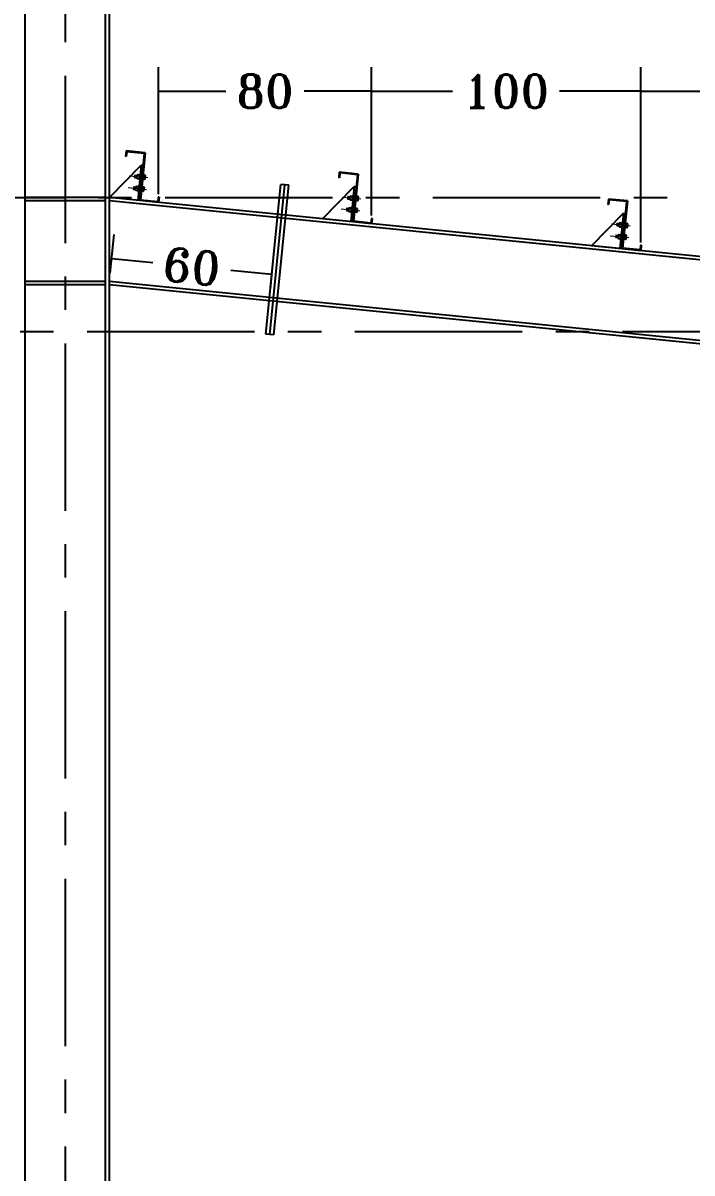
# Model space of a CAD drawing. Header units: inches. Extents: x 460503 to 460688, y 47570 to 48852.
# Drawn here: x 460554.12 to 460559.12, y 47962.06 to 47970.65 of the extents above; entities that cross this region are included whole.
import ezdxf

# ---------------------------------------------------------------- set-up
doc = ezdxf.new("R2010")
doc.units = ezdxf.units.IN
doc.header["$MEASUREMENT"] = 0
doc.linetypes.add('CENTER', pattern=[2, 1.25, -0.25, 0.25, -0.25])
doc.layers.add('2', color=2, linetype='Continuous', lineweight=9)
for name, color, linetype in [('3G', 3, 'Continuous'), ('AXE', 1, 'CENTER'), ('TIE', 2, 'Continuous')]:
    doc.layers.add(name, color=color, linetype=linetype)
doc.styles.add('ROMANT', font='romant')
doc.dimstyles.new('1-50', dxfattribs={"dimscale": 0, "dimtxt": 0.25, "dimasz": 0.18, "dimexe": 0.18, "dimexo": 0.0625, "dimgap": 0.09, "dimtad": 0, "dimdec": 0, "dimlfac": 50, "dimzin": 0, "dimdsep": 46, "dimtxsty": 'ROMANT', "dimblk": 'OBLIQUE', "dimcen": 0.09, "dimclrd": 1, "dimclre": 1, "dimclrt": 2, "dimadec": 0, "dimazin": 0, "dimtfac": 1, "dimtdec": 0, "dimtofl": 0, "dimtmove": 2, "dimatfit": 3, "dimldrblk": 'OBLIQUE', "dimfxl": 0.18, "dimtolj": 1, "dimtzin": 0, "dimarcsym": 0})

# ---------------------------------------------------------------- blocks, each defined once
blk = doc.blocks.new('TIE')
at = {"layer": 'TIE'}
for p, q in [((-3.48, 20), (4.44, 21.17)), ((-3.48, 20), (-0.54, 0.21)), ((-3.13, 19.74), (4.19, 20.83)), ((-3.13, 19.74), (-0.2, -0.04)), ((4.19, 20.83), (4.48, 18.85)), ((4.44, 21.17), (4.78, 18.9)), ((-1.61, 14.91), (-2.4, 14.8)), ((-1.61, 14.91), (-2.4, 14.8)), ((12.45, 1.85), (-1.61, 14.91)), ((-1.61, 14.91), (0.59, 0.09)), ((4.48, 18.85), (4.78, 18.9)), ((-8.45, 1.06), (-8.15, 1.1)), ((-8.45, 1.06), (-8.11, -1.22)), ((-8.15, 1.1), (-7.86, -0.87)), ((-7.86, -0.87), (-0.54, 0.21)), ((-0.2, -0.04), (12.45, 1.85)), ((-8.11, -1.22), (-0.2, -0.04))]:
    blk.add_line(p, q, dxfattribs=at)
blk = doc.blocks.new('*D616')
at = {"color": 1, "lineweight": -2, "transparency": 16777216}
for p, q in [((460558.7366, 47969.0125), (460558.7366, 47970.3217)), ((460560.7471, 47968.8115), (460560.7471, 47970.3217)), ((460558.7366, 47970.1417), (460559.3423, 47970.1417)), ((460560.7471, 47970.1417), (460560.1414, 47970.1417))]:
    blk.add_line(p, q, dxfattribs=at)
at = {"layer": 'Defpoints', "color": 0, "transparency": 16777216}
for p in [(460558.7366, 47970.1417), (460558.7366, 47968.95, -0.0112), (460560.7471, 47968.749, -0.0058)]:
    blk.add_point(p, dxfattribs=at)
at = {"color": 2, "transparency": 16777216, "insert": (460559.7419, 47970.1417), "char_height": 0.25, "attachment_point": 5, "style": 'ROMANT'}
blk.add_mtext('\\A1;100', dxfattribs=at)
blk = doc.blocks.new('_OBLIQUE')
blk = doc.blocks.new('*D617')
at = {"color": 1, "lineweight": -2, "transparency": 16777216}
for p, q in [((460556.7262, 47969.2136), (460556.7262, 47970.3217)), ((460558.7366, 47969.0125), (460558.7366, 47970.3217)), ((460556.7262, 47970.1417), (460557.3319, 47970.1417)), ((460558.7366, 47970.1417), (460558.1309, 47970.1417))]:
    blk.add_line(p, q, dxfattribs=at)
at = {"layer": 'Defpoints', "color": 0, "transparency": 16777216}
for p in [(460556.7262, 47970.1417), (460556.7262, 47969.1511, -0.0167), (460558.7366, 47968.95, -0.0112)]:
    blk.add_point(p, dxfattribs=at)
at = {"color": 2, "transparency": 16777216, "insert": (460557.7314, 47970.1417), "char_height": 0.25, "attachment_point": 5, "style": 'ROMANT'}
blk.add_mtext('\\A1;100', dxfattribs=at)
blk = doc.blocks.new('*D618')
at = {"color": 1, "lineweight": -2, "transparency": 16777216}
for p, q in [((460555.1348, 47969.3727), (460555.1348, 47970.3217)), ((460556.7262, 47969.2136), (460556.7262, 47970.3217)), ((460555.1348, 47970.1417), (460555.6381, 47970.1417)), ((460556.7262, 47970.1417), (460556.2229, 47970.1417))]:
    blk.add_line(p, q, dxfattribs=at)
at = {"layer": 'Defpoints', "color": 0, "transparency": 16777216}
for p in [(460555.1348, 47970.1417), (460555.1348, 47969.3102, 0.005), (460556.7262, 47969.1511, -0.0167)]:
    blk.add_point(p, dxfattribs=at)
at = {"color": 2, "transparency": 16777216, "insert": (460555.9305, 47970.1417), "char_height": 0.25, "attachment_point": 5, "style": 'ROMANT'}
blk.add_mtext('\\A1;80', dxfattribs=at)
blk = doc.blocks.new('*D627')
at = {"color": 1, "lineweight": -2, "transparency": 16777216}
for p, q in [((460554.7742, 47968.782), (460554.8032, 47969.0714)), ((460555.9707, 47968.6623), (460555.9996, 47968.9517)), ((460554.7853, 47968.8923), (460555.0926, 47968.8615)), ((460555.9817, 47968.7726), (460555.6744, 47968.8033))]:
    blk.add_line(p, q, dxfattribs=at)
at = {"layer": 'Defpoints', "color": 0, "transparency": 16777216}
for p in [(460555.9817, 47968.7726), (460554.768, 47968.7198, 0.005), (460555.9645, 47968.6001, 0.005)]:
    blk.add_point(p, dxfattribs=at)
at = {"color": 2, "transparency": 16777216, "insert": (460555.3835, 47968.8324), "char_height": 0.25, "attachment_point": 5, "rotation": 354.28941, "style": 'ROMANT'}
blk.add_mtext('\\A1;60', dxfattribs=at)

msp = doc.modelspace()

# ---------------------------------------------------------------- linework, layer by layer
at = {"layer": '2'}
for p, q in [((460554.91611353, 47969.51038791, 0.00499999), (460555.05485388, 47969.49630665, 0.00499999)), ((460554.95772426, 47969.51685858, 0.00499999), (460554.95557508, 47969.49568308, 0.00499999)), ((460554.95557508, 47969.49568308, 0.00499999), (460554.97216246, 47969.49399957, 0.00499999)), ((460554.95597556, 47969.49962889, 0.00499999), (460554.96665885, 47969.51595177, 0.00499999)), ((460554.95694803, 47969.50921049, 0.00499999), (460554.96169024, 47969.51645606, 0.00499999)), ((460554.95772426, 47969.51685858, 0.00499999), (460554.97431164, 47969.51517507, 0.00499999)), ((460554.95849757, 47969.49538647, 0.00499999), (460554.97162746, 47969.51544749, 0.00499999)), ((460554.96346618, 47969.49488219, 0.00499999), (460554.97386452, 47969.5107697, 0.00499999)), ((460554.96843479, 47969.4943779, 0.00499999), (460554.97289205, 47969.5011881, 0.00499999)), ((460554.9745935, 47969.51795216, 0.00499999), (460554.97188061, 47969.49122248, 0.00499999)), ((460554.97188061, 47969.49122248, 0.00499999), (460554.97499294, 47969.48676226, 0.00499999)), ((460554.97292222, 47969.49355391, 0.00499999), (460554.97210601, 47969.49301747, 0.00499999)), ((460554.97327734, 47969.49560094, 0.00499999), (460554.97245173, 47969.49642381, 0.00499999)), ((460554.97505368, 47969.51382884, 0.00499999), (460554.97415852, 47969.51324051, 0.00499999)), ((460554.97526294, 47969.51589067, 0.00499999), (460554.97450424, 47969.51664686, 0.00499999)), ((460554.9785385, 47969.5216961, 0.00499999), (460554.9745935, 47969.51795216, 0.00499999)), ((460554.97499294, 47969.48676226, 0.00499999), (460554.98822546, 47969.48541925, 0.00499999)), ((460554.97607512, 47969.49427545, 0.00499999), (460554.98899126, 47969.49296454, 0.00499999)), ((460554.97806072, 47969.51456518, 0.00499999), (460554.99104978, 47969.51324687, 0.00499999)), ((460554.9785385, 47969.5216961, 0.00499999), (460554.99177102, 47969.52035308, 0.00499999)), ((460554.99178892, 47969.52052952, 0.00499999), (460554.98820755, 47969.48524281, 0.00499999)), ((460554.99177102, 47969.52035308, 0.00499999), (460554.98822546, 47969.48541925, 0.00499999)), ((460554.98979282, 47969.48329941, 0.00499999), (460554.99332149, 47969.48294127, 0.00499999)), ((460554.99373233, 47969.52211478, 0.00499999), (460554.997261, 47969.52175664, 0.00499999)), ((460554.99884626, 47969.51981324, 0.00499999), (460554.99526489, 47969.48452654, 0.00499999)), ((460554.99598099, 47969.49158214, 0.00499999), (460555.01538985, 47969.48962375, 0.00499999)), ((460554.99813017, 47969.51275764, 0.00499999), (460555.01753902, 47969.51079925, 0.00499999)), ((460555.01825512, 47969.51785485, 0.00499999), (460555.01467375, 47969.48256815, 0.00499999)), ((460555.01625901, 47969.48062474, 0.00499999), (460555.01978768, 47969.4802666, 0.00499999)), ((460555.02019853, 47969.51944011, 0.00499999), (460555.0237272, 47969.51908198, 0.00499999)), ((460555.02529456, 47969.51696214, 0.00499999), (460555.02174899, 47969.4820283, 0.00499999)), ((460555.0303761, 47969.48115271, 0.00499999), (460555.02174899, 47969.4820283, 0.00499999)), ((460555.03204641, 47969.49008375, 0.00499999), (460555.02266323, 47969.49103608, 0.00499999)), ((460555.03383644, 47969.50699463, 0.00499999), (460555.02438032, 47969.50795437, 0.00499999)), ((460555.03392166, 47969.51608654, 0.00499999), (460555.02529456, 47969.51696214, 0.00499999)), ((460555.03499005, 47969.48874345, 0.00499999), (460555.03568183, 47969.48805396, 0.00499999)), ((460555.03505345, 47969.49082009, 0.00499999), (460555.03602756, 47969.4914603, 0.00499999)), ((460555.03805581, 47969.51101843, 0.00499999), (460555.03544421, 47969.48528685, 0.00499999)), ((460555.03663422, 47969.50566914, 0.00499999), (460555.03739291, 47969.50491296, 0.00499999)), ((460555.03684348, 47969.50773097, 0.00499999), (460555.03773864, 47969.5083193, 0.00499999)), ((460554.90747279, 47969.42262166, 0.00499999), (460555.04621314, 47969.40854041, 0.00499999)), ((460554.94881927, 47969.42911916, 0.00499999), (460554.9466701, 47969.40794366, 0.00499999)), ((460554.9466701, 47969.40794366, 0.00499999), (460554.96325748, 47969.40626015, 0.00499999)), ((460554.94707057, 47969.41188947, 0.00499999), (460554.95775386, 47969.42821235, 0.00499999)), ((460554.94804304, 47969.42147107, 0.00499999), (460554.95278525, 47969.42871663, 0.00499999)), ((460554.94881927, 47969.42911916, 0.00499999), (460554.96540665, 47969.42743564, 0.00499999)), ((460554.94959258, 47969.40764705, 0.00499999), (460554.96272247, 47969.42770807, 0.00499999)), ((460554.95456119, 47969.40714276, 0.00499999), (460554.96495954, 47969.42303028, 0.00499999)), ((460554.9595298, 47969.40663848, 0.00499999), (460554.96398707, 47969.41344868, 0.00499999)), ((460554.96568851, 47969.43021273, 0.00499999), (460554.96297562, 47969.40348306, 0.00499999)), ((460554.96297562, 47969.40348306, 0.00499999), (460554.96608795, 47969.39902284, 0.00499999)), ((460554.96401723, 47969.40581449, 0.00499999), (460554.96320102, 47969.40527805, 0.00499999)), ((460554.96437236, 47969.40786152, 0.00499999), (460554.96354674, 47969.40868439, 0.00499999)), ((460554.96614869, 47969.42608942, 0.00499999), (460554.96525353, 47969.42550109, 0.00499999)), ((460554.96635795, 47969.42815125, 0.00499999), (460554.96559925, 47969.42890743, 0.00499999)), ((460554.96963351, 47969.43395668, 0.00499999), (460554.96568851, 47969.43021273, 0.00499999)), ((460554.96608795, 47969.39902284, 0.00499999), (460554.97932047, 47969.39767982, 0.00499999)), ((460554.96717013, 47969.40653603, 0.00499999), (460554.98008627, 47969.40522512, 0.00499999)), ((460554.96915573, 47969.42682576, 0.00499999), (460554.98214479, 47969.42550745, 0.00499999)), ((460554.96963351, 47969.43395668, 0.00499999), (460554.98286603, 47969.43261366, 0.00499999)), ((460554.98288393, 47969.43279009, 0.00499999), (460554.97930256, 47969.39750339, 0.00499999)), ((460554.98286603, 47969.43261366, 0.00499999), (460554.97932047, 47969.39767982, 0.00499999)), ((460554.98088783, 47969.39555999, 0.00499999), (460554.9844165, 47969.39520185, 0.00499999)), ((460554.98482734, 47969.43437536, 0.00499999), (460554.98835601, 47969.43401722, 0.00499999)), ((460554.98994127, 47969.43207382, 0.00499999), (460554.9863599, 47969.39678712, 0.00499999)), ((460554.987076, 47969.40384272, 0.00499999), (460555.00648486, 47969.40188433, 0.00499999)), ((460554.98922518, 47969.42501822, 0.00499999), (460555.00863403, 47969.42305982, 0.00499999)), ((460555.00935013, 47969.43011543, 0.00499999), (460555.00576876, 47969.39482872, 0.00499999)), ((460555.00735403, 47969.39288532, 0.00499999), (460555.0108827, 47969.39252718, 0.00499999)), ((460555.01129354, 47969.43170069, 0.00499999), (460555.01482221, 47969.43134255, 0.00499999)), ((460555.01638957, 47969.42922272, 0.00499999), (460555.01284401, 47969.39428888, 0.00499999)), ((460555.02147112, 47969.39341329, 0.00499999), (460555.01284401, 47969.39428888, 0.00499999)), ((460555.02314142, 47969.40234432, 0.00499999), (460555.01375824, 47969.40329666, 0.00499999)), ((460555.02493145, 47969.41925521, 0.00499999), (460555.01547534, 47969.42021494, 0.00499999)), ((460555.02501668, 47969.42834712, 0.00499999), (460555.01638957, 47969.42922272, 0.00499999)), ((460555.02608506, 47969.40100403, 0.00499999), (460555.02677684, 47969.40031453, 0.00499999)), ((460555.02614846, 47969.40308066, 0.00499999), (460555.02712257, 47969.40372088, 0.00499999)), ((460555.02915082, 47969.42327901, 0.00499999), (460555.02653923, 47969.39754743, 0.00499999)), ((460555.02772923, 47969.41792971, 0.00499999), (460555.02848792, 47969.41717353, 0.00499999)), ((460555.02793849, 47969.41999155, 0.00499999), (460555.02883365, 47969.42057987, 0.00499999)), ((460556.56594748, 47969.35881676, -0.01665684), (460556.56323459, 47969.33208708, -0.01665684)), ((460556.56989248, 47969.3625607, -0.01665684), (460556.56594748, 47969.35881676, -0.01665684)), ((460556.56989248, 47969.3625607, -0.01665684), (460556.583125, 47969.36121768, -0.01665684)), ((460556.58314291, 47969.36139412, -0.01665684), (460556.57956153, 47969.32610742, -0.01665684)), ((460556.583125, 47969.36121768, -0.01665684), (460556.57957944, 47969.32628385, -0.01665684)), ((460556.58508631, 47969.36297938, -0.01665684), (460556.58861498, 47969.36262125, -0.01665684)), ((460556.59020025, 47969.36067784, -0.01665684), (460556.58661887, 47969.32539114, -0.01665684)), ((460556.6096091, 47969.35871945, -0.01665684), (460556.60602773, 47969.32343275, -0.01665684)), ((460556.61155251, 47969.36030472, -0.01665684), (460556.61508118, 47969.35994658, -0.01665684)), ((460556.50746752, 47969.35125251, -0.01665684), (460556.64620786, 47969.33717125, -0.01665684)), ((460556.54907824, 47969.35772318, -0.01665684), (460556.54692907, 47969.33654768, -0.01665684)), ((460556.54692907, 47969.33654768, -0.01665684), (460556.56351645, 47969.33486417, -0.01665684)), ((460556.54732954, 47969.34049349, -0.01665684), (460556.55801283, 47969.35681638, -0.01665684)), ((460556.54830201, 47969.35007509, -0.01665684), (460556.55304422, 47969.35732066, -0.01665684)), ((460556.54907824, 47969.35772318, -0.01665684), (460556.56566562, 47969.35603967, -0.01665684)), ((460556.54985155, 47969.33625107, -0.01665684), (460556.56298144, 47969.35631209, -0.01665684)), ((460556.55482016, 47969.33574679, -0.01665684), (460556.56521851, 47969.35163431, -0.01665684)), ((460556.5609875, 47969.27482128, -0.01665684), (460556.55704249, 47969.27107734, -0.01665684)), ((460556.55978878, 47969.33524251, -0.01665684), (460556.56424604, 47969.34205271, -0.01665684)), ((460556.5609875, 47969.27482128, -0.01665684), (460556.57422001, 47969.27347826, -0.01665684)), ((460556.56323459, 47969.33208708, -0.01665684), (460556.56634692, 47969.32762686, -0.01665684)), ((460556.5642762, 47969.33441851, -0.01665684), (460556.56345999, 47969.33388207, -0.01665684)), ((460556.56463133, 47969.33646554, -0.01665684), (460556.56380572, 47969.33728841, -0.01665684)), ((460556.56640766, 47969.35469344, -0.01665684), (460556.5655125, 47969.35410512, -0.01665684)), ((460556.56661692, 47969.35675528, -0.01665684), (460556.56585822, 47969.35751146, -0.01665684)), ((460556.56634692, 47969.32762686, -0.01665684), (460556.57957944, 47969.32628385, -0.01665684)), ((460556.5674291, 47969.33514005, -0.01665684), (460556.58034524, 47969.33382915, -0.01665684)), ((460556.5694147, 47969.35542978, -0.01665684), (460556.58240376, 47969.35411148, -0.01665684)), ((460556.57423792, 47969.2736547, -0.01665684), (460556.57065654, 47969.23836799, -0.01665684)), ((460556.57422001, 47969.27347826, -0.01665684), (460556.57067445, 47969.23854443, -0.01665684)), ((460556.57618132, 47969.27523996, -0.01665684), (460556.57970999, 47969.27488182, -0.01665684)), ((460556.58129526, 47969.27293842, -0.01665684), (460556.57771388, 47969.23765172, -0.01665684)), ((460556.5811468, 47969.32416401, -0.01665684), (460556.58467547, 47969.32380587, -0.01665684)), ((460556.58733497, 47969.33244674, -0.01665684), (460556.60674383, 47969.33048835, -0.01665684)), ((460556.58948415, 47969.35362224, -0.01665684), (460556.60889301, 47969.35166385, -0.01665684)), ((460556.60264752, 47969.27256529, -0.01665684), (460556.60617619, 47969.27220716, -0.01665684)), ((460556.607613, 47969.32148934, -0.01665684), (460556.61114167, 47969.32113121, -0.01665684)), ((460556.61664854, 47969.35782674, -0.01665684), (460556.61310298, 47969.32289291, -0.01665684)), ((460556.62173009, 47969.32201731, -0.01665684), (460556.61310298, 47969.32289291, -0.01665684)), ((460556.62340039, 47969.33094835, -0.01665684), (460556.61401721, 47969.33190068, -0.01665684)), ((460556.62519042, 47969.34785923, -0.01665684), (460556.61573431, 47969.34881897, -0.01665684)), ((460556.62527565, 47969.35695115, -0.01665684), (460556.61664854, 47969.35782674, -0.01665684)), ((460556.62634403, 47969.32960805, -0.01665684), (460556.62703582, 47969.32891856, -0.01665684)), ((460556.62640743, 47969.33168469, -0.01665684), (460556.62738154, 47969.3323249, -0.01665684)), ((460556.62940979, 47969.35188304, -0.01665684), (460556.6267982, 47969.32615145, -0.01665684)), ((460556.6279882, 47969.34653374, -0.01665684), (460556.6287469, 47969.34577756, -0.01665684)), ((460556.62819746, 47969.34859557, -0.01665684), (460556.62909262, 47969.3491839, -0.01665684)), ((460556.49882677, 47969.26348627, -0.01665684), (460556.63756712, 47969.24940501, -0.01665684)), ((460556.54017325, 47969.26998376, -0.01665684), (460556.53802408, 47969.24880826, -0.01665684)), ((460556.53802408, 47969.24880826, -0.01665684), (460556.55461146, 47969.24712475, -0.01665684)), ((460556.53842455, 47969.25275407, -0.01665684), (460556.54910784, 47969.26907695, -0.01665684)), ((460556.53939702, 47969.26233567, -0.01665684), (460556.54413923, 47969.26958124, -0.01665684)), ((460556.54017325, 47969.26998376, -0.01665684), (460556.55676063, 47969.26830024, -0.01665684)), ((460556.54094656, 47969.24851165, -0.01665684), (460556.55407646, 47969.26857267, -0.01665684)), ((460556.54591517, 47969.24800737, -0.01665684), (460556.55631352, 47969.26389488, -0.01665684)), ((460556.55088379, 47969.24750308, -0.01665684), (460556.55534105, 47969.25431328, -0.01665684)), ((460556.55704249, 47969.27107734, -0.01665684), (460556.5543296, 47969.24434766, -0.01665684)), ((460556.5543296, 47969.24434766, -0.01665684), (460556.55744194, 47969.23988744, -0.01665684)), ((460556.55537122, 47969.24667909, -0.01665684), (460556.554555, 47969.24614265, -0.01665684)), ((460556.55572634, 47969.24872612, -0.01665684), (460556.55490073, 47969.24954899, -0.01665684)), ((460556.55750267, 47969.26695402, -0.01665684), (460556.55660751, 47969.26636569, -0.01665684)), ((460556.55771193, 47969.26901585, -0.01665684), (460556.55695324, 47969.26977203, -0.01665684)), ((460556.55744194, 47969.23988744, -0.01665684), (460556.57067445, 47969.23854443, -0.01665684)), ((460556.55852411, 47969.24740063, -0.01665684), (460556.57144025, 47969.24608972, -0.01665684)), ((460556.56050971, 47969.26769036, -0.01665684), (460556.57349877, 47969.26637205, -0.01665684)), ((460556.57224181, 47969.23642459, -0.01665684), (460556.57577048, 47969.23606645, -0.01665684)), ((460556.57842998, 47969.24470732, -0.01665684), (460556.59783884, 47969.24274893, -0.01665684)), ((460556.58057916, 47969.26588282, -0.01665684), (460556.59998802, 47969.26392442, -0.01665684)), ((460556.60070411, 47969.27098003, -0.01665684), (460556.59712274, 47969.23569333, -0.01665684)), ((460556.59870801, 47969.23374992, -0.01665684), (460556.60223668, 47969.23339178, -0.01665684)), ((460556.60774355, 47969.27008732, -0.01665684), (460556.60419799, 47969.23515348, -0.01665684)), ((460556.6128251, 47969.23427789, -0.01665684), (460556.60419799, 47969.23515348, -0.01665684)), ((460556.61449541, 47969.24320892, -0.01665684), (460556.60511222, 47969.24416126, -0.01665684)), ((460556.61628543, 47969.26011981, -0.01665684), (460556.60682932, 47969.26107955, -0.01665684)), ((460556.61637066, 47969.26921172, -0.01665684), (460556.60774355, 47969.27008732, -0.01665684)), ((460556.61743904, 47969.24186863, -0.01665684), (460556.61813083, 47969.24117914, -0.01665684)), ((460556.61750244, 47969.24394527, -0.01665684), (460556.61847655, 47969.24458548, -0.01665684)), ((460556.6205048, 47969.26414361, -0.01665684), (460556.61789321, 47969.23841203, -0.01665684)), ((460556.61908321, 47969.25879432, -0.01665684), (460556.61984191, 47969.25803814, -0.01665684)), ((460556.61929247, 47969.26085615, -0.01665684), (460556.62018763, 47969.26144448, -0.01665684)), ((460558.51793023, 47969.15020624, -0.01124263), (460558.65667058, 47969.13612498, -0.01124263)), ((460558.55954096, 47969.15667691, -0.01124263), (460558.55739178, 47969.13550141, -0.01124263)), ((460558.55739178, 47969.13550141, -0.01124263), (460558.57397916, 47969.1338179, -0.01124263)), ((460558.55779225, 47969.13944722, -0.01124263), (460558.56847554, 47969.15577011, -0.01124263)), ((460558.55876472, 47969.14902882, -0.01124263), (460558.56350693, 47969.15627439, -0.01124263)), ((460558.55954096, 47969.15667691, -0.01124263), (460558.57612833, 47969.1549934, -0.01124263)), ((460558.56031426, 47969.1352048, -0.01124263), (460558.57344416, 47969.15526582, -0.01124263)), ((460558.56528287, 47969.13470052, -0.01124263), (460558.57568122, 47969.15058803, -0.01124263)), ((460558.57025149, 47969.13419623, -0.01124263), (460558.57470875, 47969.14100643, -0.01124263)), ((460558.57641019, 47969.15777049, -0.01124263), (460558.5736973, 47969.13104081, -0.01124263)), ((460558.5736973, 47969.13104081, -0.01124263), (460558.57680964, 47969.12658059, -0.01124263)), ((460558.57473892, 47969.13337224, -0.01124263), (460558.57392271, 47969.1328358, -0.01124263)), ((460558.57509404, 47969.13541927, -0.01124263), (460558.57426843, 47969.13624214, -0.01124263)), ((460558.57687037, 47969.15364717, -0.01124263), (460558.57597521, 47969.15305884, -0.01124263)), ((460558.57707963, 47969.15570901, -0.01124263), (460558.57632094, 47969.15646519, -0.01124263)), ((460558.5803552, 47969.16151443, -0.01124263), (460558.57641019, 47969.15777049, -0.01124263)), ((460558.57680964, 47969.12658059, -0.01124263), (460558.59004215, 47969.12523758, -0.01124263)), ((460558.57789181, 47969.13409378, -0.01124263), (460558.59080795, 47969.13278287, -0.01124263)), ((460558.57987741, 47969.15438351, -0.01124263), (460558.59286648, 47969.1530652, -0.01124263)), ((460558.5803552, 47969.16151443, -0.01124263), (460558.59358771, 47969.16017141, -0.01124263)), ((460558.59360562, 47969.16034785, -0.01124263), (460558.59002424, 47969.12506114, -0.01124263)), ((460558.59358771, 47969.16017141, -0.01124263), (460558.59004215, 47969.12523758, -0.01124263)), ((460558.59160951, 47969.12311774, -0.01124263), (460558.59513818, 47969.1227596, -0.01124263)), ((460558.59554902, 47969.16193311, -0.01124263), (460558.59907769, 47969.16157498, -0.01124263)), ((460558.60066296, 47969.15963157, -0.01124263), (460558.59708158, 47969.12434487, -0.01124263)), ((460558.59779768, 47969.13140047, -0.01124263), (460558.61720654, 47969.12944208, -0.01124263)), ((460558.59994686, 47969.15257597, -0.01124263), (460558.61935572, 47969.15061758, -0.01124263)), ((460558.62007181, 47969.15767318, -0.01124263), (460558.61649044, 47969.12238648, -0.01124263)), ((460558.61807571, 47969.12044307, -0.01124263), (460558.62160438, 47969.12008494, -0.01124263)), ((460558.62201522, 47969.15925845, -0.01124263), (460558.62554389, 47969.15890031, -0.01124263)), ((460558.62711125, 47969.15678047, -0.01124263), (460558.62356569, 47969.12184664, -0.01124263)), ((460558.6321928, 47969.12097104, -0.01124263), (460558.62356569, 47969.12184664, -0.01124263)), ((460558.63386311, 47969.12990208, -0.01124263), (460558.62447992, 47969.13085441, -0.01124263)), ((460558.63565313, 47969.14681296, -0.01124263), (460558.62619702, 47969.1477727, -0.01124263)), ((460558.63573836, 47969.15590487, -0.01124263), (460558.62711125, 47969.15678047, -0.01124263)), ((460558.63680674, 47969.12856178, -0.01124263), (460558.63749853, 47969.12787229, -0.01124263)), ((460558.63687014, 47969.13063842, -0.01124263), (460558.63784425, 47969.13127863, -0.01124263)), ((460558.6398725, 47969.15083676, -0.01124263), (460558.63726091, 47969.12510518, -0.01124263)), ((460558.63845091, 47969.14548747, -0.01124263), (460558.63920961, 47969.14473129, -0.01124263)), ((460558.63866017, 47969.1475493, -0.01124263), (460558.63955533, 47969.14813763, -0.01124263)), ((460558.50928948, 47969.06244, -0.01124263), (460558.64802983, 47969.04835874, -0.01124263)), ((460558.55063597, 47969.06893749, -0.01124263), (460558.54848679, 47969.04776199, -0.01124263)), ((460558.54848679, 47969.04776199, -0.01124263), (460558.56507417, 47969.04607848, -0.01124263)), ((460558.54888726, 47969.0517078, -0.01124263), (460558.55957055, 47969.06803068, -0.01124263)), ((460558.54985973, 47969.0612894, -0.01124263), (460558.55460194, 47969.06853496, -0.01124263)), ((460558.55063597, 47969.06893749, -0.01124263), (460558.56722335, 47969.06725397, -0.01124263)), ((460558.55140927, 47969.04746538, -0.01124263), (460558.56453917, 47969.0675264, -0.01124263)), ((460558.55637788, 47969.04696109, -0.01124263), (460558.56677623, 47969.06284861, -0.01124263)), ((460558.5613465, 47969.04645681, -0.01124263), (460558.56580376, 47969.05326701, -0.01124263)), ((460558.5675052, 47969.07003106, -0.01124263), (460558.56479231, 47969.04330139, -0.01124263)), ((460558.56479231, 47969.04330139, -0.01124263), (460558.56790465, 47969.03884117, -0.01124263)), ((460558.56583393, 47969.04563282, -0.01124263), (460558.56501772, 47969.04509638, -0.01124263)), ((460558.56618905, 47969.04767985, -0.01124263), (460558.56536344, 47969.04850272, -0.01124263)), ((460558.56796538, 47969.06590775, -0.01124263), (460558.56707023, 47969.06531942, -0.01124263)), ((460558.56817465, 47969.06796958, -0.01124263), (460558.56741595, 47969.06872576, -0.01124263)), ((460558.57145021, 47969.07377501, -0.01124263), (460558.5675052, 47969.07003106, -0.01124263)), ((460558.56790465, 47969.03884117, -0.01124263), (460558.58113716, 47969.03749815, -0.01124263)), ((460558.56898682, 47969.04635436, -0.01124263), (460558.58190296, 47969.04504345, -0.01124263)), ((460558.57097242, 47969.06664409, -0.01124263), (460558.58396149, 47969.06532578, -0.01124263)), ((460558.57145021, 47969.07377501, -0.01124263), (460558.58468272, 47969.07243199, -0.01124263)), ((460558.58470063, 47969.07260842, -0.01124263), (460558.58111925, 47969.03732172, -0.01124263)), ((460558.58468272, 47969.07243199, -0.01124263), (460558.58113716, 47969.03749815, -0.01124263)), ((460558.58270452, 47969.03537832, -0.01124263), (460558.58623319, 47969.03502018, -0.01124263)), ((460558.58664403, 47969.07419369, -0.01124263), (460558.5901727, 47969.07383555, -0.01124263)), ((460558.59175797, 47969.07189215, -0.01124263), (460558.58817659, 47969.03660545, -0.01124263)), ((460558.58889269, 47969.04366105, -0.01124263), (460558.60830155, 47969.04170266, -0.01124263)), ((460558.59104187, 47969.06483655, -0.01124263), (460558.61045073, 47969.06287815, -0.01124263)), ((460558.61116683, 47969.06993376, -0.01124263), (460558.60758545, 47969.03464705, -0.01124263)), ((460558.60917072, 47969.03270365, -0.01124263), (460558.61269939, 47969.03234551, -0.01124263)), ((460558.61311023, 47969.07151902, -0.01124263), (460558.6166389, 47969.07116089, -0.01124263)), ((460558.61820626, 47969.06904105, -0.01124263), (460558.6146607, 47969.03410721, -0.01124263)), ((460558.62328781, 47969.03323162, -0.01124263), (460558.6146607, 47969.03410721, -0.01124263)), ((460558.62495812, 47969.04216265, -0.01124263), (460558.61557493, 47969.04311499, -0.01124263)), ((460558.62674814, 47969.05907354, -0.01124263), (460558.61729203, 47969.06003327, -0.01124263)), ((460558.62683337, 47969.06816545, -0.01124263), (460558.61820626, 47969.06904105, -0.01124263)), ((460558.62790175, 47969.04082236, -0.01124263), (460558.62859354, 47969.04013287, -0.01124263)), ((460558.62796516, 47969.042899, -0.01124263), (460558.62893926, 47969.04353921, -0.01124263)), ((460558.63096751, 47969.06309734, -0.01124263), (460558.62835592, 47969.03736576, -0.01124263)), ((460558.62954592, 47969.05774805, -0.01124263), (460558.63030462, 47969.05699186, -0.01124263)), ((460558.62975518, 47969.05980988, -0.01124263), (460558.63065034, 47969.06039821, -0.01124263))]:
    msp.add_line(p, q, dxfattribs=at)
for centre, radius, start, end in [((460554.97546228, 47969.48968913, 0.00499999), 0.00462476, 84.204690378, 123.314150411), ((460554.97654211, 47969.49887657, 0.00499999), 0.00462476, 225.095230351, 264.204690378), ((460554.97759373, 47969.50996406, 0.00499999), 0.00462476, 84.204690378, 123.314150411), ((460554.9785277, 47969.51916631, 0.00499999), 0.00462476, 225.095230351, 264.204690378), ((460554.98997188, 47969.48506374, 0.00499999), 0.0017734, 174.20469038, 264.204690378), ((460554.99355326, 47969.52035045, 0.00499999), 0.0017734, 84.204690378, 174.20469038), ((460554.99350055, 47969.48470561, 0.00499999), 0.0017734, 264.204690378, 354.20469038), ((460554.99708193, 47969.51999231, 0.00499999), 0.0017734, 354.20469038, 84.204690378), ((460555.01643808, 47969.48238908, 0.00499999), 0.0017734, 174.20469038, 264.204690378), ((460555.02001946, 47969.51767578, 0.00499999), 0.0017734, 84.204690378, 174.20469038), ((460555.01996675, 47969.48203094, 0.00499999), 0.0017734, 264.204690378, 354.20469038), ((460555.02354813, 47969.51731764, 0.00499999), 0.0017734, 354.20469038, 84.204690378), ((460555.03084309, 47969.48575383, 0.00499999), 0.00462476, 264.204690378, 354.20469038), ((460555.0325134, 47969.49468487, 0.00499999), 0.00462476, 264.204690378, 303.314150411), ((460555.03172529, 47969.48546782, 0.00499999), 0.00462476, 45.095230351, 84.204690378), ((460555.03430342, 47969.51159576, 0.00499999), 0.00462476, 264.204690378, 303.314150411), ((460555.03336945, 47969.50239351, 0.00499999), 0.00462476, 45.095230351, 84.204690378), ((460555.03345468, 47969.51148542, 0.00499999), 0.00462476, 354.20469038, 84.204690378), ((460554.96655729, 47969.4019497, 0.00499999), 0.00462476, 84.204690378, 123.314150411), ((460554.96763712, 47969.41113715, 0.00499999), 0.00462476, 225.095230351, 264.204690378), ((460554.96868874, 47969.42222463, 0.00499999), 0.00462476, 84.204690378, 123.314150411), ((460554.96962271, 47969.43142688, 0.00499999), 0.00462476, 225.095230351, 264.204690378), ((460554.9810669, 47969.39732432, 0.00499999), 0.0017734, 174.20469038, 264.204690378), ((460554.98464827, 47969.43261102, 0.00499999), 0.0017734, 84.204690378, 174.20469038), ((460554.98459557, 47969.39696618, 0.00499999), 0.0017734, 264.204690378, 354.20469038), ((460554.98817694, 47969.43225289, 0.00499999), 0.0017734, 354.20469038, 84.204690378), ((460555.00753309, 47969.39464965, 0.00499999), 0.0017734, 174.20469038, 264.204690378), ((460555.01111447, 47969.42993636, 0.00499999), 0.0017734, 84.204690378, 174.20469038), ((460555.01106176, 47969.39429152, 0.00499999), 0.0017734, 264.204690378, 354.20469038), ((460555.01464314, 47969.42957822, 0.00499999), 0.0017734, 354.20469038, 84.204690378), ((460555.0219381, 47969.39801441, 0.00499999), 0.00462476, 264.204690378, 354.20469038), ((460555.02360841, 47969.40694545, 0.00499999), 0.00462476, 264.204690378, 303.314150411), ((460555.0228203, 47969.39772839, 0.00499999), 0.00462476, 45.095230351, 84.204690378), ((460555.02539843, 47969.42385633, 0.00499999), 0.00462476, 264.204690378, 303.314150411), ((460555.02446447, 47969.41465408, 0.00499999), 0.00462476, 45.095230351, 84.204690378), ((460555.02454969, 47969.423746, 0.00499999), 0.00462476, 354.20469038, 84.204690378), ((460556.58490724, 47969.36121505, -0.01665684), 0.0017734, 84.204690378, 174.20469038), ((460556.58843591, 47969.36085691, -0.01665684), 0.0017734, 354.20469038, 84.204690378), ((460556.61137344, 47969.35854038, -0.01665684), 0.0017734, 84.204690378, 174.20469038), ((460556.61490211, 47969.35818224, -0.01665684), 0.0017734, 354.20469038, 84.204690378), ((460556.56681626, 47969.33055373, -0.01665684), 0.00462476, 84.204690378, 123.314150411), ((460556.56789609, 47969.33974118, -0.01665684), 0.00462476, 225.095230351, 264.204690378), ((460556.56894771, 47969.35082866, -0.01665684), 0.00462476, 84.204690378, 123.314150411), ((460556.56988168, 47969.36003091, -0.01665684), 0.00462476, 225.095230351, 264.204690378), ((460556.57600225, 47969.27347563, -0.01665684), 0.0017734, 84.204690378, 174.20469038), ((460556.58132587, 47969.32592835, -0.01665684), 0.0017734, 174.20469038, 264.204690378), ((460556.57953092, 47969.27311749, -0.01665684), 0.0017734, 354.20469038, 84.204690378), ((460556.58485454, 47969.32557021, -0.01665684), 0.0017734, 264.204690378, 354.20469038), ((460556.60246845, 47969.27080096, -0.01665684), 0.0017734, 84.204690378, 174.20469038), ((460556.60779206, 47969.32325368, -0.01665684), 0.0017734, 174.20469038, 264.204690378), ((460556.61132073, 47969.32289554, -0.01665684), 0.0017734, 264.204690378, 354.20469038), ((460556.62219707, 47969.32661844, -0.01665684), 0.00462476, 264.204690378, 354.20469038), ((460556.62386738, 47969.33554947, -0.01665684), 0.00462476, 264.204690378, 303.314150411), ((460556.62307927, 47969.32633242, -0.01665684), 0.00462476, 45.095230351, 84.204690378), ((460556.62565741, 47969.35246036, -0.01665684), 0.00462476, 264.204690378, 303.314150411), ((460556.62472344, 47969.34325811, -0.01665684), 0.00462476, 45.095230351, 84.204690378), ((460556.62480866, 47969.35235002, -0.01665684), 0.00462476, 354.20469038, 84.204690378), ((460556.55791127, 47969.24281431, -0.01665684), 0.00462476, 84.204690378, 123.314150411), ((460556.5589911, 47969.25200175, -0.01665684), 0.00462476, 225.095230351, 264.204690378), ((460556.56004273, 47969.26308924, -0.01665684), 0.00462476, 84.204690378, 123.314150411), ((460556.5609767, 47969.27229149, -0.01665684), 0.00462476, 225.095230351, 264.204690378), ((460556.57242088, 47969.23818892, -0.01665684), 0.0017734, 174.20469038, 264.204690378), ((460556.57594955, 47969.23783079, -0.01665684), 0.0017734, 264.204690378, 354.20469038), ((460556.59888708, 47969.23551426, -0.01665684), 0.0017734, 174.20469038, 264.204690378), ((460556.60241575, 47969.23515612, -0.01665684), 0.0017734, 264.204690378, 354.20469038), ((460556.60599712, 47969.27044282, -0.01665684), 0.0017734, 354.20469038, 84.204690378), ((460556.61329208, 47969.23887901, -0.01665684), 0.00462476, 264.204690378, 354.20469038), ((460556.61496239, 47969.24781005, -0.01665684), 0.00462476, 264.204690378, 303.314150411), ((460556.61417428, 47969.238593, -0.01665684), 0.00462476, 45.095230351, 84.204690378), ((460556.61675242, 47969.26472094, -0.01665684), 0.00462476, 264.204690378, 303.314150411), ((460556.61581845, 47969.25551869, -0.01665684), 0.00462476, 45.095230351, 84.204690378), ((460556.61590367, 47969.2646106, -0.01665684), 0.00462476, 354.20469038, 84.204690378), ((460558.57727897, 47969.12950746, -0.01124263), 0.00462476, 84.204690378, 123.314150411), ((460558.5783588, 47969.1386949, -0.01124263), 0.00462476, 225.095230351, 264.204690378), ((460558.57941043, 47969.14978239, -0.01124263), 0.00462476, 84.204690378, 123.314150411), ((460558.5803444, 47969.15898464, -0.01124263), 0.00462476, 225.095230351, 264.204690378), ((460558.59178858, 47969.12488208, -0.01124263), 0.0017734, 174.20469038, 264.204690378), ((460558.59536995, 47969.16016878, -0.01124263), 0.0017734, 84.204690378, 174.20469038), ((460558.59531725, 47969.12452394, -0.01124263), 0.0017734, 264.204690378, 354.20469038), ((460558.59889862, 47969.15981064, -0.01124263), 0.0017734, 354.20469038, 84.204690378), ((460558.61825478, 47969.12220741, -0.01124263), 0.0017734, 174.20469038, 264.204690378), ((460558.62183615, 47969.15749411, -0.01124263), 0.0017734, 84.204690378, 174.20469038), ((460558.62178345, 47969.12184927, -0.01124263), 0.0017734, 264.204690378, 354.20469038), ((460558.62536482, 47969.15713597, -0.01124263), 0.0017734, 354.20469038, 84.204690378), ((460558.63265978, 47969.12557216, -0.01124263), 0.00462476, 264.204690378, 354.20469038), ((460558.63433009, 47969.1345032, -0.01124263), 0.00462476, 264.204690378, 303.314150411), ((460558.63354198, 47969.12528615, -0.01124263), 0.00462476, 45.095230351, 84.204690378), ((460558.63612012, 47969.15141409, -0.01124263), 0.00462476, 264.204690378, 303.314150411), ((460558.63518615, 47969.14221184, -0.01124263), 0.00462476, 45.095230351, 84.204690378), ((460558.63527137, 47969.15130375, -0.01124263), 0.00462476, 354.20469038, 84.204690378), ((460558.56837398, 47969.04176804, -0.01124263), 0.00462476, 84.204690378, 123.314150411), ((460558.56945381, 47969.05095548, -0.01124263), 0.00462476, 225.095230351, 264.204690378), ((460558.57050544, 47969.06204296, -0.01124263), 0.00462476, 84.204690378, 123.314150411), ((460558.57143941, 47969.07124521, -0.01124263), 0.00462476, 225.095230351, 264.204690378), ((460558.58288359, 47969.03714265, -0.01124263), 0.0017734, 174.20469038, 264.204690378), ((460558.58646496, 47969.07242936, -0.01124263), 0.0017734, 84.204690378, 174.20469038), ((460558.58641226, 47969.03678452, -0.01124263), 0.0017734, 264.204690378, 354.20469038), ((460558.58999363, 47969.07207122, -0.01124263), 0.0017734, 354.20469038, 84.204690378), ((460558.60934979, 47969.03446799, -0.01124263), 0.0017734, 174.20469038, 264.204690378), ((460558.61293116, 47969.06975469, -0.01124263), 0.0017734, 84.204690378, 174.20469038), ((460558.61287846, 47969.03410985, -0.01124263), 0.0017734, 264.204690378, 354.20469038), ((460558.61645983, 47969.06939655, -0.01124263), 0.0017734, 354.20469038, 84.204690378), ((460558.62375479, 47969.03783274, -0.01124263), 0.00462476, 264.204690378, 354.20469038), ((460558.6254251, 47969.04676378, -0.01124263), 0.00462476, 264.204690378, 303.314150411), ((460558.62463699, 47969.03754672, -0.01124263), 0.00462476, 45.095230351, 84.204690378), ((460558.62721513, 47969.06367466, -0.01124263), 0.00462476, 264.204690378, 303.314150411), ((460558.62628116, 47969.05447241, -0.01124263), 0.00462476, 45.095230351, 84.204690378), ((460558.62636638, 47969.06356433, -0.01124263), 0.00462476, 354.20469038, 84.204690378)]:
    msp.add_arc(centre, radius, start, end, dxfattribs=at)
at = {"layer": '3G'}
for p, q in [((460554.13802693, 47947.24688431, 0.00499999), (460554.13802693, 47978.43747254, 0.00499999)), ((460554.73802693, 47947.24688431, 0.00499999), (460554.73802693, 47978.35780759, 0.00499999)), ((460554.76802693, 47947.24688431, 0.00499999), (460554.76802693, 47978.34688431, 0.00499999)), ((460555.93719564, 47968.32748861, 0.00499999), (460556.04903782, 47969.44591041, 0.00499999)), ((460556.10874005, 47969.43994018, 0.00499999), (460556.04903782, 47969.44591041, 0.00499999)), ((460555.96704676, 47968.32450349, 0.00499999), (460556.07888894, 47969.4429253, 0.00499999)), ((460555.99689787, 47968.32151838, 0.00499999), (460556.10874005, 47969.43994018, 0.00499999)), ((460554.73802693, 47969.34688431, 0.00499999), (460554.13802693, 47969.34688431, 0.00499999)), ((460554.73802693, 47969.32188431, 0.00499999), (460554.13802693, 47969.32188431, 0.00499999)), ((460564.76802694, 47968.34688431, 0.00499999), (460554.76802694, 47969.34688431, 0.00499999)), ((460564.10802694, 47968.38876461, 0.00499999), (460554.76802694, 47969.32276461, 0.00499999)), ((460554.73802694, 47968.72083746, 0.00499999), (460554.13802694, 47968.72083746, 0.00499999)), ((460554.73802694, 47968.69583746, 0.00499999), (460554.13802694, 47968.69583746, 0.00499999)), ((460564.10802694, 47967.78577207, 0.00499999), (460554.76802694, 47968.71977207, 0.00499999)), ((460564.10802694, 47967.76165237, 0.00499999), (460554.76802694, 47968.69565237, 0.00499999)), ((460555.99689787, 47968.32151838, 0.00499999), (460555.93719564, 47968.32748861, 0.00499999))]:
    msp.add_line(p, q, dxfattribs=at)
at = {"layer": 'AXE'}
for p, q in [((460554.43802693, 47988.25776545, 0.00499999), (460554.43802693, 47943.83236386, 0.00499999)), ((460513.18397456, 47969.34688431), (460569.12325063, 47969.34688431)), ((460550.60136268, 47968.34688431), (460569.12325064, 47968.34688431))]:
    msp.add_line(p, q, dxfattribs=at)

# ---------------------------------------------------------------- block references
at = {"layer": '2', "xscale": -0.01773399014778325, "yscale": 0.01773399014778325, "zscale": 0.01773399014778325, "rotation": 2.770412749588189}
for p in [(460554.99013639, 47969.32478216, 0.00499999), (460556.58149037, 47969.16564676, -0.01665684), (460558.59195308, 47968.96460049, -0.01124263)]:
    msp.add_blockref('TIE', p, dxfattribs=at)

# ---------------------------------------------------------------- dimensions: what is measured, and where the dimension line sits
dim = msp.add_linear_dim(base=(460555.13482277, 47970.14167488), p1=(460556.72617672, 47969.15106933, -0.01665684), p2=(460555.13482277, 47969.31020472, 0.00499999), dimstyle='1-50', override={"dimscale": 1})
dim.commit()
dim.dimension.update_dxf_attribs({"geometry": '*D618', "text_midpoint": (460555.93049975, 47970.14167488)})
for base, p1, p2, picture, middle in [((460556.72617672, 47970.14167488), (460558.73663943, 47968.95002306, -0.01124263), (460556.72617672, 47969.15106933, -0.01665684), '*D617', (460557.73140807, 47970.14167488)), ((460558.73663943, 47970.14167488), (460560.74710183, 47968.74897682, -0.00582843), (460558.73663943, 47968.95002306, -0.01124263), '*D616', (460559.74187063, 47970.14167488))]:
    dim = msp.add_linear_dim(base=base, p1=p1, p2=p2, text='100', dimstyle='1-50', override={"dimscale": 1})
    dim.commit()
    dim.dimension.update_dxf_attribs({"geometry": picture, "text_midpoint": middle})
dim = msp.add_aligned_dim(p1=(460554.76802694, 47968.71977207, 0.00499999), p2=(460555.96445966, 47968.6001288, 0.00499999), distance=0.17334903, dimstyle='1-50', override={"dimscale": 1})
dim.commit()
dim.dimension.update_dxf_attribs({"geometry": '*D627', "text_midpoint": (460555.38349218, 47968.83243917)})

doc.saveas('drawing.dxf')
